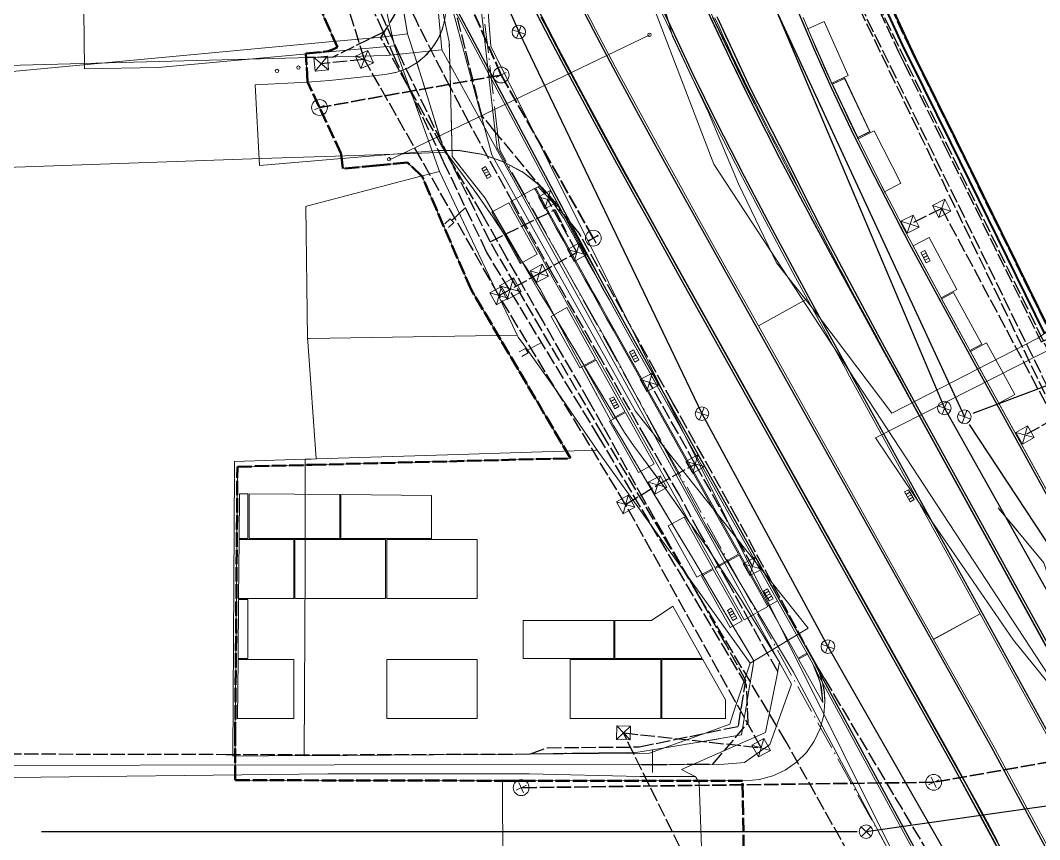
# Model space of a CAD drawing. Header units: metres. Extents: x 105014 to 106600, y 111320 to 118425.
# Drawn here: x 105642.5 to 105732.6, y 117987.7 to 118060.1 of the extents above; entities that cross this region are included whole.
import ezdxf

# ---------------------------------------------------------------- set-up
doc = ezdxf.new("R2010")
doc.units = ezdxf.units.M
doc.linetypes.add('DASHDOT', pattern=[3.556, 2.54, -0.508, 0, -0.508])
doc.linetypes.add('DASHED', pattern=[1.524, 1.27, -0.254])
for name, color, linetype, lineweight in [('00-BASE-LIMITE', 7, 'DASHED', 50), ('00-BASE-UE', 42, 'DASHED', 25), ('10-PAV-BOCACALLE', 9, 'CONTINUOUS', 13), ('10-PAV-CALZADA-BRT', 12, 'CONTINUOUS', 30), ('10-PAV-CALZADA-MIXTA', 8, 'CONTINUOUS', 30), ('10-PAV-CICLORUTA', 76, 'CONTINUOUS', 18), ('10-PAV-SARDINEL', 252, 'CONTINUOUS', 13), ('20-EP-ZONA-DURA', 253, 'CONTINUOUS', 13), ('20-EP-ZONA-VERDE', 84, 'CONTINUOUS', 13), ('30-RED-ENEL-NODOS', 11, 'CONTINUOUS', 13), ('30-RED-ENEL-PROY', 1, 'DASHED', 25), ('30-RED-ETB-CAMARA', 151, 'CONTINUOUS', 13), ('30-RED-ETB-EXIST', 145, 'CONTINUOUS', 13), ('30-RED-ETB-PROY', 5, 'DASHED', 25), ('30-RED-MOVISTAR-CAMARA', 141, 'CONTINUOUS', 13), ('30-RED-VANTI-EXIST', 52, 'CONTINUOUS', 13), ('30-RED-VANTI-PROY', 2, 'DASHED', 25), ('30-RED-VANTI-RETIRO', 8, 'DASHDOT', 13), ('35-RH-ACUE-DOMICILIARIA', 152, 'CONTINUOUS', 9), ('35-RH-ACUE-MENOR-EXIST', 151, 'CONTINUOUS', 13), ('35-RH-ACUE-MENOR-PROY', 5, 'DASHED', 25), ('35-RH-PLUV-COLECTOR', 96, 'CONTINUOUS', 30), ('35-RH-PLUV-NODOS', 94, 'CONTINUOUS', 13), ('35-RH-SUDS-ZONAS', 92, 'CONTINUOUS', 20), ('36-RH-SAN-COLECTOR-PROY', 6, 'DASHED', 35), ('36-RH-SAN-POZOS', 216, 'CONTINUOUS', 13), ('50-EST-MURO-CONTENCION', 34, 'CONTINUOUS', 40), ('50-EST-MURO-EJE', 32, 'DASHED', 25), ('60-PREDIAL-LOTE', 42, 'CONTINUOUS', 13)]:
    doc.layers.add(name, color=color, linetype=linetype, lineweight=lineweight)

# ---------------------------------------------------------------- blocks, each defined once
blk = doc.blocks.new('POSTE')
blk.add_circle((0, 0), 0.15)
blk = doc.blocks.new('CAJA_ENEL')
for p, q in [((-0.6, -0.6), (0.6, 0.6)), ((-0.6, 0.6), (0.6, -0.6))]:
    blk.add_line(p, q)
blk.add_lwpolyline([(-0.6, -0.6), (0.6, -0.6), (0.6, 0.6), (-0.6, 0.6)], close=True)
blk = doc.blocks.new('CAM_MOV_CS_276')
for p, q in [((-0.7, -0.7), (0.7, 0.7)), ((-0.7, 0.7), (0.7, -0.7))]:
    blk.add_line(p, q)
blk.add_lwpolyline([(-0.7, -0.7), (0.7, -0.7), (0.7, 0.7), (-0.7, 0.7)], close=True)
blk = doc.blocks.new('POZO_SAN')
for p, q in [((-0.5, 0), (0.5, 0)), ((0, -0.5), (0, 0.5))]:
    blk.add_line(p, q)
blk.add_circle((0, 0), 0.7)
blk = doc.blocks.new('SUMIDERO')
for p, q in [((-0.25, -0.2), (-0.25, 0.2)), ((0, -0.2), (0, 0.2)), ((0.25, -0.2), (0.25, 0.2))]:
    blk.add_line(p, q)
blk.add_lwpolyline([(-0.5, -0.2), (0.5, -0.2), (0.5, 0.2), (-0.5, 0.2)], close=True)
blk = doc.blocks.new('POZO_PLUV')
for p, q in [((-0.42, -0.42), (0.42, 0.42)), ((-0.42, 0.42), (0.42, -0.42))]:
    blk.add_line(p, q)
blk.add_circle((0, 0), 0.6)

msp = doc.modelspace()

# ---------------------------------------------------------------- linework, layer by layer
at = {"layer": '00-BASE-LIMITE'}
for points in [[(105715.5941, 118069.7003), (105721.0973, 118057.7467), (105721.5827, 118056.7637), (105725.1653, 118049.5101), (105733.2249, 118033.0937), (105734.1413, 118033.4873), (105736.2001, 118034.2881), (105738.1521, 118035.2891), (105742.8831, 118037.4717), (105749.4451, 118023.6011), (105751.8871, 118018.1431), (105760.3391, 118001.4381), (105763.1271, 118002.6231), (105764.4255, 117999.8843), (105758.0381, 117997.4401), (105753.9821, 117993.9795), (105756.0209, 117990.1767), (105757.2795, 117988.7667), (105755.4465, 117987.1305)], [(105706.4489, 117985.3129), (105706.3269, 117992.8905), (105686.7875, 117992.9005), (105685.6713, 117992.8919), (105661.5155, 117992.9447), (105661.5221, 117996.7881), (105661.7181, 118020.6331), (105668.2843, 118020.8001), (105691.1437, 118021.3821), (105682.3805, 118036.2451), (105678.0343, 118046.2779), (105676.7437, 118047.4971), (105673.9941, 118047.2441), (105671.0353, 118046.9773), (105670.8741, 118048.2859), (105667.9101, 118054.6257), (105667.7601, 118057.1371), (105669.2827, 118057.2811), (105669.7264, 118057.3569), (105670.1538, 118057.4981), (105670.5553, 118057.7015), (105667.6099, 118064.2755)]]:
    msp.add_lwpolyline(points, dxfattribs=at)
at = {"layer": '00-BASE-UE'}
for points in [[(105715.5941, 118069.7003), (105721.0973, 118057.7467), (105721.5827, 118056.7637), (105725.1653, 118049.5101), (105733.2249, 118033.0937), (105734.1413, 118033.4873), (105736.2001, 118034.2881), (105738.1521, 118035.2891), (105742.8831, 118037.4717), (105749.4451, 118023.6011), (105751.8871, 118018.1431), (105760.3391, 118001.4381), (105763.1271, 118002.6231), (105764.4255, 117999.8843), (105758.0381, 117997.4401), (105756.2789, 117995.9391), (105757.4649, 117991.0223), (105756.2149, 117989.9593), (105757.2795, 117988.7667), (105755.4465, 117987.1305)], [(105706.4489, 117985.3129), (105706.3269, 117992.8905), (105686.7875, 117992.9005), (105685.6713, 117992.8919), (105661.5155, 117992.9447), (105661.5221, 117996.7881), (105661.7181, 118020.6331), (105668.2843, 118020.8001), (105691.1437, 118021.3821), (105682.3805, 118036.2451), (105678.0343, 118046.2779), (105676.7437, 118047.4971), (105673.9941, 118047.2441), (105671.0353, 118046.9773), (105670.8741, 118048.2859), (105667.9101, 118054.6257), (105667.7601, 118057.1371), (105669.2827, 118057.2811), (105669.7264, 118057.3569), (105670.1538, 118057.4981), (105670.5553, 118057.7015), (105667.6099, 118064.2755)]]:
    msp.add_lwpolyline(points, dxfattribs=at)
at = {"layer": '10-PAV-BOCACALLE'}
msp.add_lwpolyline([(105678.8374, 118065.3367), (105693.9793, 118036.8147), (105693.9793, 118036.8147), (105693.3665, 118037.9117), (105692.0651, 118040.2507), (105691.0429, 118042.0967), (105689.9715, 118043.8053), (105688.629, 118045.3104), (105687.0535, 118046.5693), (105685.2894, 118047.5467), (105683.3865, 118048.2148), (105681.3987, 118048.5548), (105679.3819, 118048.5571), (105670.9273, 118047.8539), (105663.6549, 118047.2491), (105663.2881, 118054.3839), (105667.9119, 118054.6216), (105668.2521, 118054.6391), (105669.8447, 118054.7635), (105674.7795, 118055.2817), (105675.7229, 118055.458), (105676.6262, 118055.7824), (105677.4662, 118056.2467), (105678.2214, 118056.839), (105678.8725, 118057.5441), (105679.4028, 118058.3441), (105679.7988, 118059.2183), (105680.0503, 118060.1446)], dxfattribs=at)
msp.add_lwpolyline([(105685.1479, 117985.2228), (105685.1199, 117992.9038), (105706.6029, 117992.8945), (105707.8185, 117993.0008), (105708.9973, 117993.3166), (105710.1033, 117993.8322), (105711.1029, 117994.532), (105711.9659, 117995.3948), (105712.666, 117996.3943), (105713.1818, 117997.5002), (105713.4978, 117998.6789), (105713.6044, 117999.8945), (105713.5466, 118000.7921), (105713.3742, 118001.6748), (105713.0901, 118002.5282), (105725.5125, 117979.5728), (105723.9701, 117981.2945), (105722.1815, 117982.7588), (105720.1891, 117983.9309), (105718.0403, 117984.7829), (105715.7862, 117985.2947), (105713.4801, 117985.4541), (105686.7315, 117985.2361), (105685.1479, 117985.2228)], close=True, dxfattribs=at)
at = {"layer": '10-PAV-CALZADA-BRT'}
for points in [[(105744.9287, 117975.6251), (105737.9987, 117988.6289), (105715.9957, 118028.6717), (105715.9883, 118028.6853), (105712.7835, 118034.5311), (105711.1899, 118037.4587), (105708.5627, 118042.3539), (105706.4959, 118046.2885), (105704.0721, 118051.0391), (105702.0129, 118055.2269), (105699.7857, 118059.9679), (105694.1793, 118071.731)], [(105691.2587, 118062.9049), (105693.1769, 118059.1793), (105694.9177, 118055.8767), (105696.9373, 118052.1183), (105698.6403, 118048.9971), (105700.7879, 118045.1059), (105702.0837, 118042.7753), (105704.6833, 118038.1183), (105728.2469, 117995.9547), (105735.0851, 117983.2977)], [(105702.9681, 118061.4247), (105705.1659, 118056.7463), (105707.2005, 118052.6083), (105709.6025, 118047.9009), (105711.6531, 118043.9969), (105714.2673, 118039.1261), (105715.8543, 118036.2105), (105719.0557, 118030.3707), (105719.0631, 118030.3571), (105741.0663, 117990.3143), (105748.0385, 117977.2314)], [(105731.9824, 117981.6781), (105725.1917, 117994.2471), (105701.6279, 118036.4109), (105699.0267, 118041.0711), (105697.7271, 118043.4083), (105695.5725, 118047.3125), (105693.8605, 118050.4501), (105691.8285, 118054.2315), (105690.0737, 118057.5605), (105688.1385, 118061.3193)]]:
    msp.add_lwpolyline(points, dxfattribs=at)
at = {"layer": '10-PAV-CALZADA-MIXTA'}
for points in [[(105725.5125, 117979.5728), (105713.0901, 118002.5282), (105712.7139, 118003.3113), (105711.2435, 118005.9406), (105707.8327, 118012.0391), (105695.9087, 118033.3603), (105693.9793, 118036.8147), (105678.8374, 118065.3367)], [(105687.4009, 118062.1203), (105689.3069, 118058.4167), (105691.0367, 118055.1335), (105693.0439, 118051.3975), (105694.7365, 118048.2949), (105696.8711, 118044.4271), (105698.1591, 118042.1105), (105700.7429, 118037.4813), (105724.9757, 117994.1207), (105731.7631, 117981.5578)], [(105711.1061, 118061.1659), (105712.6559, 118057.4857), (105714.1607, 118054.1291), (105715.9001, 118050.4483), (105717.5107, 118047.1861), (105719.4161, 118043.4621), (105721.0439, 118040.3681), (105723.1245, 118036.4949), (105724.3885, 118034.1737), (105726.9467, 118029.5075), (105745.2925, 117996.1203)], [(105747.2594, 117979.295), (105741.6401, 117989.7889), (105739.8149, 117993.1105), (105721.4691, 118026.4977), (105718.9051, 118031.1743), (105717.6299, 118033.5163), (105715.5267, 118037.4317), (105713.8713, 118040.5783), (105711.9279, 118044.3765), (105710.2751, 118047.7241), (105707.0743, 118053.997), (105704.0777, 118060.37)]]:
    msp.add_lwpolyline(points, dxfattribs=at)
at = {"layer": '10-PAV-CICLORUTA'}
for points in [[(105688.0021, 118045.1379), (105688.6279, 118043.9947), (105689.2549, 118042.8533), (105689.8829, 118041.7143), (105690.5121, 118040.5769), (105691.1435, 118039.4383), (105691.7735, 118038.3051), (105692.4039, 118037.1735), (105693.0343, 118036.0435), (105693.6647, 118034.9149), (105694.2949, 118033.7875), (105694.9249, 118032.6611), (105705.9685, 118012.9141), (105703.8739, 118011.7425), (105692.8301, 118031.4897), (105692.2003, 118032.6161), (105691.5699, 118033.7437), (105690.9391, 118034.8731), (105690.3081, 118036.0043), (105689.6769, 118037.1371), (105689.0459, 118038.2721), (105688.4125, 118039.4141), (105687.7821, 118040.5541), (105687.1523, 118041.6961), (105686.5235, 118042.8407), (105685.8957, 118043.9877), (105685.8611, 118044.0511), (105687.9665, 118045.2033), (105688.0021, 118045.1379)], [(105708.5547, 118008.2897), (105706.4601, 118007.1181), (105703.9227, 118011.6553), (105706.0173, 118012.8267), (105708.5547, 118008.2897)]]:
    msp.add_lwpolyline(points, close=True, dxfattribs=at)
at = {"layer": '10-PAV-SARDINEL'}
for points in [[(105725.3366, 117979.4776), (105712.9142, 118002.433), (105712.906, 118002.4501), (105712.8221, 118002.6478), (105712.735, 118002.8366), (105712.6389, 118003.029), (105712.5386, 118003.2151), (105711.0689, 118005.843), (105707.6581, 118011.9415), (105695.7341, 118033.2628), (105693.8037, 118036.7191), (105678.6608, 118065.2429)], [(105678.8374, 118065.3367), (105693.9793, 118036.8147), (105695.9087, 118033.3603), (105707.8327, 118012.0391), (105711.2435, 118005.9406), (105712.7139, 118003.3113), (105712.817, 118003.12), (105712.9142, 118002.9256), (105713.0052, 118002.7283), (105713.0901, 118002.5282), (105725.5125, 117979.5728)], [(105688.1385, 118061.3193), (105688.7791, 118060.0641), (105689.4242, 118058.8111), (105690.0737, 118057.5605), (105690.6555, 118056.4492), (105691.2404, 118055.3395), (105691.8285, 118054.2315), (105692.5027, 118052.9693), (105693.18, 118051.7089), (105693.8605, 118050.4501), (105694.7144, 118048.8802), (105695.5725, 118047.3125), (105696.6477, 118045.3593), (105697.7271, 118043.4083), (105699.0267, 118041.0711), (105701.6279, 118036.4109), (105725.1917, 117994.2471), (105726.1178, 117992.5825), (105727.0376, 117990.9144), (105727.951, 117989.2428), (105728.8581, 117987.5677)], [(105729.2599, 117986.2916), (105728.4142, 117987.8635), (105727.563, 117989.4324), (105726.7061, 117990.9982), (105725.8437, 117992.561), (105724.9757, 117994.1207), (105700.7429, 118037.4813), (105698.1591, 118042.1105), (105696.8711, 118044.4271), (105695.8017, 118046.3599), (105694.7365, 118048.2949), (105693.8881, 118049.8451), (105693.0439, 118051.3975), (105692.0368, 118053.2636), (105691.0367, 118055.1335), (105690.1683, 118056.7732), (105689.3069, 118058.4167), (105688.8267, 118059.3407), (105688.3489, 118060.2659)], [(105729.4362, 117986.386), (105728.5902, 117987.9586), (105727.7386, 117989.5281), (105726.8814, 117991.0946), (105726.0187, 117992.658), (105725.1504, 117994.2182), (105700.9175, 118037.5789), (105698.3338, 118042.2079), (105697.046, 118044.5241), (105695.9768, 118046.4565), (105694.9118, 118048.3911), (105694.0637, 118049.9409), (105693.2198, 118051.4928), (105692.213, 118053.3583), (105691.2133, 118055.2275), (105690.3452, 118056.8665), (105689.4842, 118058.5092), (105689.0043, 118059.4327), (105688.5268, 118060.3575)], [(105688.5268, 118060.3575), (105689.0043, 118059.4327), (105689.4842, 118058.5092), (105690.3452, 118056.8665), (105691.2133, 118055.2275), (105692.213, 118053.3583), (105693.2198, 118051.4928), (105694.0637, 118049.9409), (105694.9118, 118048.3911), (105695.9768, 118046.4565), (105697.046, 118044.5241), (105698.3338, 118042.2079), (105700.9175, 118037.5789), (105725.1504, 117994.2182), (105726.0187, 117992.658), (105726.8814, 117991.0946), (105727.7386, 117989.5281), (105728.5902, 117987.9586), (105729.4362, 117986.386)], [(105741.0663, 117990.3143), (105719.0631, 118030.3571), (105719.0557, 118030.3707), (105717.4536, 118033.2898), (105715.8543, 118036.2105), (105715.0594, 118037.6675), (105714.2673, 118039.1261), (105713.3916, 118040.7474), (105712.5202, 118042.371), (105711.6531, 118043.9969), (105710.9653, 118045.296), (105710.2817, 118046.5973), (105709.6025, 118047.9009), (105708.9959, 118049.0746), (105708.3934, 118050.2504), (105707.7949, 118051.4283), (105707.2005, 118052.6083), (105706.6857, 118053.6398), (105706.175, 118054.6733), (105705.6684, 118055.7088), (105705.1659, 118056.7463), (105704.6078, 118057.9118), (105704.0554, 118059.0801), (105703.5089, 118060.251)], [(105703.6903, 118060.3352), (105704.2364, 118059.1652), (105704.7884, 118057.9978), (105705.3461, 118056.8331), (105705.8483, 118055.7964), (105706.3545, 118054.7616), (105706.8649, 118053.7288), (105707.3793, 118052.698), (105707.9734, 118051.5186), (105708.5716, 118050.3413), (105709.1738, 118049.1661), (105709.7801, 118047.993), (105710.459, 118046.69), (105711.1423, 118045.3893), (105711.8298, 118044.0908), (105712.182, 118043.4303), (105712.2307, 118043.334), (105712.7153, 118042.3831), (105713.203, 118041.4337), (105713.6939, 118040.4861), (105714.1051, 118039.6975), (105714.5183, 118038.9099), (105714.9333, 118038.1233), (105715.3501, 118037.3378), (105715.8733, 118036.3571), (105716.3984, 118035.3774), (105716.9253, 118034.3987), (105717.4541, 118033.421), (105718.0907, 118032.2491), (105718.7296, 118031.0784), (105720.0107, 118028.7393), (105721.2938, 118026.4015), (105739.6396, 117993.0142)], [(105739.6396, 117993.0142), (105721.2938, 118026.4015), (105720.0107, 118028.7393), (105718.7296, 118031.0784), (105718.0907, 118032.2491), (105717.4541, 118033.421), (105716.9253, 118034.3987), (105716.3984, 118035.3774), (105715.8733, 118036.3571), (105715.3501, 118037.3378), (105714.9333, 118038.1233), (105714.5183, 118038.9099), (105714.1051, 118039.6975), (105713.6939, 118040.4861), (105713.203, 118041.4337), (105712.7153, 118042.3831), (105712.2307, 118043.334), (105711.7493, 118044.2866), (105711.331, 118045.1218), (105710.9158, 118045.9587), (105710.5039, 118046.797), (105710.0967, 118047.6338), (105709.6858, 118048.4116), (105709.2785, 118049.1903), (105708.8722, 118049.9748), (105708.4712, 118050.7568), (105708.0713, 118051.5445), (105707.6766, 118052.3297), (105707.283, 118053.1207), (105706.8947, 118053.909), (105706.5075, 118054.7031), (105706.1256, 118055.4946), (105705.7448, 118056.2918), (105705.3693, 118057.0863), (105704.995, 118057.8866), (105704.6259, 118058.6841), (105704.258, 118059.4874), (105703.8954, 118060.2878)], [(105704.0777, 118060.37), (105704.44, 118059.5702), (105704.8075, 118058.7677), (105705.1763, 118057.9709), (105705.5503, 118057.1714), (105705.9255, 118056.3776), (105706.3059, 118055.5811), (105706.6875, 118054.7904), (105707.0743, 118053.997), (105707.4622, 118053.2094), (105707.8555, 118052.4191), (105708.2498, 118051.6347), (105708.6494, 118050.8476), (105709.05, 118050.0664), (105709.4559, 118049.2826), (105709.8628, 118048.5046), (105710.2751, 118047.7241), (105710.6835, 118046.8848), (105711.0951, 118046.0472), (105711.5099, 118045.211), (105711.9279, 118044.3765), (105712.409, 118043.4245), (105712.8933, 118042.4742), (105713.3807, 118041.5254), (105713.8713, 118040.5783), (105714.2823, 118039.7902), (105714.6953, 118039.003), (105715.11, 118038.2169), (105715.5267, 118037.4317), (105716.0497, 118036.4513), (105716.5746, 118035.472), (105717.1013, 118034.4936), (105717.6299, 118033.5163), (105718.2664, 118032.3447), (105718.9051, 118031.1743), (105720.186, 118028.8354), (105721.4691, 118026.4977), (105739.8149, 117993.1105)], [(105745.2925, 117996.1203), (105726.9467, 118029.5075), (105725.6665, 118031.84), (105724.3885, 118034.1737), (105723.7554, 118035.3337), (105723.1245, 118036.4949), (105722.4277, 118037.7842), (105721.7342, 118039.0753), (105721.0439, 118040.3681), (105720.498, 118041.3977), (105719.9554, 118042.429), (105719.4161, 118043.4621), (105718.7754, 118044.7006), (105718.1403, 118045.9419), (105717.5107, 118047.1861), (105716.9683, 118048.2708), (105716.4314, 118049.3582), (105715.9001, 118050.4483), (105715.4587, 118051.3654), (105715.0216, 118052.2846), (105714.589, 118053.2058), (105714.1607, 118054.1291), (105713.7779, 118054.9653), (105713.3995, 118055.8035), (105713.0255, 118056.6436), (105712.6559, 118057.4857), (105712.2599, 118058.4021), (105711.8696, 118059.321), (105711.485, 118060.2423)], [(105711.6698, 118060.3188), (105712.054, 118059.3987), (105712.4438, 118058.4809), (105712.8393, 118057.5656), (105713.2086, 118056.7241), (105713.582, 118055.8853), (105713.96, 118055.0481), (105714.3424, 118054.2128), (105714.7702, 118053.2904), (105715.2025, 118052.37), (105715.6391, 118051.4517), (105716.0801, 118050.5355), (105716.611, 118049.4463), (105717.1474, 118048.3598), (105717.6894, 118047.276), (105718.3186, 118046.0327), (105718.9533, 118044.7921), (105719.5936, 118043.5544), (105720.1326, 118042.5219), (105720.6749, 118041.4911), (105721.2205, 118040.4621), (105721.9105, 118039.1697), (105722.6038, 118037.8791), (105723.3003, 118036.5902), (105723.931, 118035.4294), (105724.564, 118034.2697), (105725.8419, 118031.9362), (105727.122, 118029.6038), (105745.467, 117996.2181)]]:
    msp.add_lwpolyline(points, dxfattribs=at)
at = {"layer": '20-EP-ZONA-DURA'}
for points in [[(105715.5941, 118069.7003), (105721.0973, 118057.7467), (105721.5827, 118056.7637), (105725.1653, 118049.5101), (105733.2249, 118033.0937)], [(105680.1336, 118060.7753), (105679.9623, 118059.7505), (105679.6167, 118058.7706), (105679.1073, 118057.8651), (105678.4492, 118057.061), (105677.6623, 118056.3825), (105676.7702, 118055.85), (105675.7995, 118055.4793), (105674.7795, 118055.2817), (105669.8447, 118054.7635), (105668.2521, 118054.6391), (105667.912, 118054.6216), (105667.9101, 118054.6257), (105667.7601, 118057.1371), (105669.2827, 118057.2811), (105669.7264, 118057.3569), (105670.1538, 118057.4981), (105670.5553, 118057.7015), (105667.6099, 118064.2755)], [(105702.7132, 118062.4706), (105707.8109, 118051.8599), (105707.8939, 118051.8974), (105708.0713, 118051.5445), (105708.4712, 118050.7568), (105708.8722, 118049.9748), (105709.2785, 118049.1903), (105709.6858, 118048.4116), (105710.0967, 118047.6338), (105710.5039, 118046.797), (105710.9158, 118045.9587), (105711.331, 118045.1218), (105711.7493, 118044.2866), (105712.182, 118043.4303), (105711.8298, 118044.0908), (105711.1423, 118045.3893), (105710.459, 118046.69), (105709.7801, 118047.993), (105709.1738, 118049.1661), (105708.5716, 118050.3413), (105707.9734, 118051.5186), (105707.3793, 118052.698), (105706.8649, 118053.7288), (105706.3545, 118054.7616), (105705.8483, 118055.7964), (105705.3461, 118056.8331), (105704.7884, 118057.9978), (105704.2364, 118059.1652), (105703.6903, 118060.3352)], [(105734.1183, 118016.8713), (105728.9653, 118026.2491), (105730.3657, 118027.0181), (105727.8633, 118031.5765), (105726.4611, 118030.8067), (105726.4131, 118030.8943), (105727.4515, 118031.4645), (105724.9681, 118036.0351), (105723.9137, 118035.4621), (105723.8659, 118035.5501), (105723.8659, 118035.5501), (105725.2463, 118036.3003), (105722.8063, 118040.8923), (105721.3939, 118040.1417), (105723.8659, 118035.5501), (105723.3003, 118036.5902), (105722.6038, 118037.8791), (105721.9105, 118039.1697), (105721.2205, 118040.4621), (105720.6749, 118041.4911), (105720.1326, 118042.5219), (105719.5936, 118043.5544), (105718.9533, 118044.7921), (105718.8805, 118044.9337), (105720.2987, 118045.6745), (105717.9639, 118050.3213), (105716.5329, 118049.6055), (105716.4891, 118049.6953), (105717.5623, 118050.2321), (105717.5582, 118050.2405), (105717.5731, 118050.2479), (105715.3585, 118054.9529), (105715.3291, 118054.9389), (105714.2728, 118054.4418), (105714.2433, 118054.4279), (105714.2017, 118054.5187), (105715.6493, 118055.2001), (105713.5535, 118059.9603), (105712.0823, 118059.3311), (105712.054, 118059.3987), (105711.6698, 118060.3188)]]:
    msp.add_lwpolyline(points, dxfattribs=at)
for points in [[(105688.4557, 118045.4709), (105688.2701, 118045.3695), (105688.0543, 118045.2513), (105688.0899, 118045.1859), (105688.7155, 118044.0427), (105689.3425, 118042.9015), (105689.9705, 118041.7625), (105690.5995, 118040.6255), (105691.2309, 118039.4869), (105691.8609, 118038.3539), (105692.4911, 118037.2223), (105693.1217, 118036.0923), (105693.7521, 118034.9637), (105694.3823, 118033.8363), (105695.0121, 118032.7099), (105696.6265, 118029.8231), (105708.6421, 118008.3383), (105711.2291, 118003.7127), (105712.0145, 118004.1519), (105712.0635, 118004.0647), (105711.2779, 118003.6253), (105713.4065, 117999.8193), (105713.2891, 118001.1503), (105712.9133, 118002.4326), (105713.4157, 118001.5063), (105713.5569, 118000.7059), (105713.6044, 117999.8945), (105713.4978, 117998.6789), (105713.1818, 117997.5002), (105712.666, 117996.3943), (105711.9659, 117995.3948), (105711.1029, 117994.532), (105710.1033, 117993.8322), (105708.9973, 117993.3166), (105707.8185, 117993.0008), (105706.6029, 117992.8945), (105685.1199, 117992.9038), (105685.1199, 117992.8931), (105661.5155, 117992.9447), (105661.5221, 117996.7881), (105661.7181, 118020.6331), (105668.2843, 118020.8001), (105691.1437, 118021.3821), (105682.3805, 118036.2451), (105678.0343, 118046.2779), (105676.7437, 118047.4971), (105673.9941, 118047.2441), (105671.0353, 118046.9773), (105670.9273, 118047.8539), (105679.3819, 118048.5571), (105681.3515, 118048.5587), (105683.2949, 118048.238), (105685.1596, 118047.6038), (105686.8955, 118046.6731), (105688.4557, 118045.4709)], [(105685.8957, 118043.9877), (105686.5235, 118042.8407), (105687.1523, 118041.6961), (105687.7821, 118040.5541), (105688.4125, 118039.4141), (105689.0459, 118038.2721), (105689.6769, 118037.1371), (105690.3081, 118036.0043), (105690.9391, 118034.8731), (105691.5699, 118033.7437), (105692.2003, 118032.6161), (105692.8301, 118031.4897), (105703.8739, 118011.7425), (105705.9685, 118012.9141), (105694.9249, 118032.6611), (105694.2949, 118033.7875), (105693.6647, 118034.9149), (105693.0343, 118036.0435), (105692.4039, 118037.1735), (105691.7735, 118038.3051), (105691.1435, 118039.4383), (105690.5121, 118040.5769), (105689.8829, 118041.7143), (105689.2549, 118042.8533), (105688.6279, 118043.9947), (105688.0021, 118045.1379), (105687.9665, 118045.2033), (105685.8611, 118044.0511), (105685.8957, 118043.9877)], [(105688.1907, 118039.4021), (105685.6853, 118043.9559), (105684.2694, 118043.1734), (105684.1821, 118043.1251), (105686.7043, 118038.5777), (105686.7917, 118038.6261), (105688.1907, 118039.4021)], [(105707.7318, 118033.0735), (105712.0517, 118035.4548), (105715.4092, 118029.3247), (105715.8128, 118028.5894), (105715.8202, 118028.5758), (105727.3199, 118007.6478), (105723.2048, 118005.3869), (105722.2051, 118007.1757), (105707.7318, 118033.0735)], [(105691.9547, 118029.3685), (105693.3507, 118030.1493), (105690.8135, 118034.6879), (105689.4165, 118033.9069), (105691.9547, 118029.3685)], [(105694.8903, 118024.9377), (105695.9377, 118025.5235), (105693.3995, 118030.0619), (105692.3521, 118029.4763), (105694.8903, 118024.9377)], [(105698.5247, 118020.8977), (105695.9873, 118025.4365), (105694.5905, 118024.6555), (105697.1285, 118020.1169), (105698.5247, 118020.8977)], [(105662.6511, 118014.2965), (105662.6511, 118018.2407), (105661.8985, 118018.2469), (105661.8659, 118014.2965), (105662.6511, 118014.2965)], [(105662.7511, 118018.2399), (105662.7511, 118014.2965), (105670.7511, 118014.2965), (105670.7511, 118018.1741), (105662.7511, 118018.2399)], [(105670.8511, 118018.1733), (105670.8511, 118014.2965), (105678.8511, 118014.2965), (105678.8511, 118018.1075), (105670.8511, 118018.1733)], [(105699.7643, 118015.4039), (105702.3025, 118010.8655), (105703.6985, 118011.6463), (105701.1605, 118016.1845), (105699.7643, 118015.4039)], [(105666.7011, 118008.9965), (105666.7011, 118014.1965), (105661.8651, 118014.1965), (105661.8223, 118008.9965), (105666.7011, 118008.9965)], [(105666.8011, 118014.1965), (105666.8011, 118008.9965), (105674.8011, 118008.9965), (105674.8011, 118014.1965), (105666.8011, 118014.1965)], [(105674.9011, 118014.1965), (105674.9011, 118008.9965), (105682.9011, 118008.9965), (105682.9011, 118014.1965), (105674.9011, 118014.1965)], [(105706.0173, 118012.8267), (105703.9227, 118011.6553), (105706.4601, 118007.1181), (105708.5547, 118008.2897), (105706.0173, 118012.8267)], [(105706.2857, 118007.0203), (105703.7475, 118011.5589), (105702.7001, 118010.9731), (105705.2379, 118006.4345), (105706.2857, 118007.0203)], [(105662.6511, 118003.6965), (105662.6511, 118008.8965), (105661.8215, 118008.8965), (105661.7789, 118003.6965), (105662.6511, 118003.6965)], [(105702.7613, 118003.6965), (105700.1651, 118008.3077), (105698.2795, 118007.0583), (105695.0511, 118007.0583), (105695.0511, 118003.6965), (105702.7613, 118003.6965)], [(105694.9511, 118003.6965), (105694.9511, 118007.0583), (105686.9511, 118007.0583), (105686.9511, 118003.6965), (105694.9511, 118003.6965)], [(105666.7011, 117998.3965), (105666.7011, 118003.5965), (105661.7781, 118003.5965), (105661.7353, 117998.3965), (105666.7011, 117998.3965)], [(105682.9011, 117998.3965), (105682.9011, 118003.5965), (105674.9011, 118003.5965), (105674.9011, 117998.3965), (105682.9011, 117998.3965)], [(105699.1011, 117998.3965), (105699.1011, 118003.5965), (105691.1011, 118003.5965), (105691.1011, 117998.3965), (105699.1011, 117998.3965)], [(105699.2011, 118003.5965), (105699.2011, 117998.3965), (105704.8187, 117998.3965), (105704.8187, 118000.0425), (105702.8177, 118003.5965), (105699.2011, 118003.5965)]]:
    msp.add_lwpolyline(points, close=True, dxfattribs=at)
at = {"layer": '20-EP-ZONA-VERDE'}
for points in [[(105696.0272, 118067.2042), (105699.6057, 118059.8809), (105701.8327, 118055.1401), (105703.8933, 118050.9495), (105706.3185, 118046.1963), (105708.3861, 118042.2599), (105711.0139, 118037.3635), (105712.0513, 118035.4555), (105707.7311, 118033.0731), (105704.8577, 118038.2159), (105702.2585, 118042.8727), (105700.9627, 118045.2029), (105698.8157, 118049.0933), (105697.1131, 118052.2137), (105695.0943, 118055.9707), (105693.3543, 118059.2717), (105691.4369, 118062.9955)], [(105818.5315, 117812.5771), (105741.7391, 117970.5379), (105735.2625, 117983.3901), (105728.4215, 117996.0521), (105723.2049, 118005.3867), (105727.3199, 118007.6479), (105737.8235, 117988.5325), (105737.8235, 117988.5325), (105744.7511, 117975.5332), (105751.3433, 117962.3607), (105827.7927, 117804.5807)]]:
    msp.add_lwpolyline(points, dxfattribs=at)
for points in [[(105715.6493, 118055.2001), (105714.2017, 118054.5187), (105712.0823, 118059.3311), (105713.5535, 118059.9603), (105715.6493, 118055.2001)], [(105717.5623, 118050.2321), (105716.4891, 118049.6953), (105714.2433, 118054.4279), (105715.3291, 118054.9389), (105717.5623, 118050.2321)], [(105720.2987, 118045.6745), (105718.8805, 118044.9337), (105716.5329, 118049.6055), (105717.9639, 118050.3213), (105720.2987, 118045.6745)], [(105690.5387, 118042.5999), (105690.7583, 118042.1977), (105691.3867, 118041.0615), (105692.0175, 118039.9243), (105692.6471, 118038.7919), (105693.2771, 118037.6609), (105693.9073, 118036.5313), (105694.5377, 118035.4029), (105695.1677, 118034.2755), (105695.7977, 118033.1491), (105709.4277, 118008.7777), (105708.6421, 118008.3383), (105695.0121, 118032.7099), (105694.3823, 118033.8363), (105693.7521, 118034.9637), (105693.1217, 118036.0923), (105692.4911, 118037.2223), (105691.8609, 118038.3539), (105691.2309, 118039.4869), (105690.5995, 118040.6255), (105689.9705, 118041.7625), (105689.3425, 118042.9015), (105688.7155, 118044.0427), (105688.0899, 118045.1859), (105688.0543, 118045.2513), (105688.2701, 118045.3695), (105689.5089, 118044.0703), (105690.5387, 118042.5999)], [(105688.1907, 118039.4021), (105686.7917, 118038.6261), (105684.2694, 118043.1734), (105685.6853, 118043.9559), (105688.1907, 118039.4021)], [(105686.7917, 118038.6261), (105686.7043, 118038.5777), (105684.1821, 118043.1251), (105684.2694, 118043.1734), (105686.7917, 118038.6261)], [(105725.2463, 118036.3003), (105723.8659, 118035.5501), (105721.3939, 118040.1417), (105722.8063, 118040.8923), (105725.2463, 118036.3003)], [(105727.4515, 118031.4645), (105726.4131, 118030.8943), (105723.9137, 118035.4621), (105724.9681, 118036.0351), (105727.4515, 118031.4645)], [(105693.3507, 118030.1493), (105691.9547, 118029.3685), (105689.4165, 118033.9069), (105690.8135, 118034.6879), (105693.3507, 118030.1493)], [(105730.3657, 118027.0181), (105728.9653, 118026.2491), (105726.4611, 118030.8067), (105727.8633, 118031.5765), (105730.3657, 118027.0181)], [(105695.9377, 118025.5235), (105694.8903, 118024.9377), (105692.3521, 118029.4763), (105693.3995, 118030.0619), (105695.9377, 118025.5235)], [(105698.5247, 118020.8977), (105697.1285, 118020.1169), (105694.5905, 118024.6555), (105695.9873, 118025.4365), (105698.5247, 118020.8977)], [(105662.6511, 118018.2407), (105662.6511, 118014.2965), (105661.8659, 118014.2965), (105661.8985, 118018.2469), (105662.6511, 118018.2407)], [(105670.7511, 118018.1741), (105670.7511, 118014.2965), (105662.7511, 118014.2965), (105662.7511, 118018.2399), (105670.7511, 118018.1741)], [(105678.8511, 118018.1075), (105678.8511, 118014.2965), (105670.8511, 118014.2965), (105670.8511, 118018.1733), (105678.8511, 118018.1075)], [(105703.6985, 118011.6463), (105702.3025, 118010.8655), (105699.7643, 118015.4039), (105701.1605, 118016.1845), (105703.6985, 118011.6463)], [(105666.7011, 118008.9965), (105661.8223, 118008.9965), (105661.8651, 118014.1965), (105666.7011, 118014.1965), (105666.7011, 118008.9965)], [(105674.8011, 118008.9965), (105666.8011, 118008.9965), (105666.8011, 118014.1965), (105674.8011, 118014.1965), (105674.8011, 118008.9965)], [(105682.9011, 118008.9965), (105674.9011, 118008.9965), (105674.9011, 118014.1965), (105682.9011, 118014.1965), (105682.9011, 118008.9965)], [(105706.2857, 118007.0203), (105705.2379, 118006.4345), (105702.7001, 118010.9731), (105703.7475, 118011.5589), (105706.2857, 118007.0203)], [(105662.6511, 118003.6965), (105661.7789, 118003.6965), (105661.8215, 118008.8965), (105662.6511, 118008.8965), (105662.6511, 118003.6965)], [(105702.7613, 118003.6965), (105695.0511, 118003.6965), (105695.0511, 118007.0583), (105698.2795, 118007.0583), (105700.1651, 118008.3077), (105702.7613, 118003.6965)], [(105694.9511, 118003.6965), (105686.9511, 118003.6965), (105686.9511, 118007.0583), (105694.9511, 118007.0583), (105694.9511, 118003.6965)], [(105712.5417, 118003.2093), (105713.1952, 118001.5732), (105713.4065, 117999.8193), (105711.2779, 118003.6253), (105712.0635, 118004.0647), (105712.5417, 118003.2093)], [(105666.7011, 117998.3965), (105661.7353, 117998.3965), (105661.7781, 118003.5965), (105666.7011, 118003.5965), (105666.7011, 117998.3965)], [(105682.9011, 117998.3965), (105674.9011, 117998.3965), (105674.9011, 118003.5965), (105682.9011, 118003.5965), (105682.9011, 117998.3965)], [(105699.1011, 117998.3965), (105691.1011, 117998.3965), (105691.1011, 118003.5965), (105699.1011, 118003.5965), (105699.1011, 117998.3965)], [(105704.8187, 118000.0425), (105704.8187, 117998.3965), (105699.2011, 117998.3965), (105699.2011, 118003.5965), (105702.8177, 118003.5965), (105704.8187, 118000.0425)]]:
    msp.add_lwpolyline(points, close=True, dxfattribs=at)
at = {"layer": '30-RED-ENEL-PROY'}
for points in [[(105672.9299, 118056.6155), (105670.6741, 118063.9433)], [(105735.5837, 118026.3123), (105717.4945, 118063.1225)], [(105672.9299, 118056.6155), (105669.1185, 118056.2407)], [(105684.8177, 118035.7523), (105672.9299, 118056.6155)], [(105691.6903, 118039.5859), (105689.1193, 118044.2345)], [(105723.9249, 118043.4573), (105721.1315, 118042.0617)], [(105733.8593, 118024.8415), (105723.9249, 118043.4573)], [(105688.3831, 118037.7125), (105691.6903, 118039.5859)], [(105684.8177, 118035.7523), (105688.3831, 118037.7125)], [(105696.0065, 118017.2973), (105684.8177, 118035.7523)], [(105702.1527, 118020.8757), (105698.1051, 118028.0893)], [(105733.8593, 118024.8415), (105731.2741, 118023.4377)], [(105698.8223, 118019.0275), (105702.1527, 118020.8757)], [(105702.1527, 118020.8757), (105707.2055, 118011.8321)], [(105696.0065, 118017.2973), (105698.8223, 118019.0275)], [(105707.9711, 117995.8101), (105696.0065, 118017.2973)], [(105702.8459, 117982.8897), (105695.8117, 117997.1261)], [(105695.8117, 117997.1261), (105707.9711, 117995.8101)]]:
    msp.add_lwpolyline(points, dxfattribs=at)
at = {"layer": '30-RED-ETB-EXIST'}
msp.add_lwpolyline([(105675.115, 118047.794), (105675.337, 118047.821), (105675.357, 118047.822), (105698.155, 118058.781)], dxfattribs=at)
at = {"layer": '30-RED-ETB-PROY'}
msp.add_lwpolyline([(105748.733, 117994.915), (105748.268, 117995.448), (105713.094, 118068.514)], dxfattribs=at)
at = {"layer": '30-RED-VANTI-EXIST'}
for points in [[(105684.4819, 118050.2332), (105681.4064, 118077.0147)], [(105680.5345, 118054.1306), (105680.4275, 118058.1789), (105679.4519, 118062.7507), (105678.8177, 118065.7537), (105678.6454, 118066.5886)], [(105676.7527, 118058.8661), (105675.9987, 118063.1957)], [(105676.7527, 118058.8661), (105674.4199, 118058.5713)], [(105679.9136, 118048.75), (105677.4449, 118056.7171), (105676.7527, 118058.8661)], [(105612.5033, 118054.8063), (105637.7085, 118055.1619), (105658.8453, 118057.1525), (105669.4993, 118058.1509), (105674.4099, 118058.5704)], [(105674.4099, 118058.5704), (105674.4199, 118058.5713)], [(105686.7264, 118038.9581), (105685.6671, 118040.8055), (105683.5843, 118044.3563), (105680.6955, 118048.0403), (105680.5345, 118054.1306)], [(105690.7753, 118038.0154), (105684.6461, 118048.8029), (105684.4819, 118050.2332)], [(105616.2495, 118046.1921), (105663.8113, 118047.8545), (105670.3517, 118048.0689), (105677.2781, 118048.3121), (105680.1022, 118048.4309)], [(105679.9871, 118048.6257), (105679.9271, 118048.7065), (105679.9136, 118048.75)], [(105680.1307, 118048.4322), (105679.9871, 118048.6257)], [(105680.1022, 118048.4309), (105680.1307, 118048.4322)], [(105686.7264, 118038.9581), (105684.3067, 118042.6581), (105682.6227, 118045.0753), (105680.1307, 118048.4322)], [(105689.743, 118033.9115), (105688.2757, 118036.2563), (105686.7264, 118038.9581)], [(105689.743, 118033.9115), (105688.4791, 118036.2781), (105686.7264, 118038.9581)], [(105697.0336, 118026.741), (105694.5743, 118031.3291), (105690.7753, 118038.0154)], [(105698.3741, 117995.6345), (105701.7483, 117996.1929), (105706.2231, 117996.9401), (105707.3351, 118003.4827), (105704.9821, 118007.4079), (105701.9015, 118012.5737), (105698.6861, 118017.9437), (105695.5541, 118023.2615), (105694.9071, 118024.2993), (105691.1697, 118031.2401), (105689.743, 118033.9115)], [(105703.7712, 118012.6471), (105703.2879, 118013.3903), (105699.4839, 118018.7347), (105696.7135, 118022.4959), (105695.9129, 118023.6719), (105692.6457, 118029.0689), (105690.0215, 118033.4665), (105689.743, 118033.9115)], [(105706.2124, 118010.2051), (105703.1283, 118015.3705), (105697.0336, 118026.741)], [(105744.6761, 117987.0269), (105744.6507, 117987.0691), (105739.8937, 117994.9439), (105736.4477, 118001.3535), (105732.9387, 118012.1493), (105728.8945, 118017.0171)], [(105709.4533, 118002.6001), (105709.5969, 118003.3637), (105706.2467, 118008.8403), (105703.7712, 118012.6471)], [(105719.5297, 117986.2136), (105710.8281, 118002.4745), (105706.2124, 118010.2051)], [(105701.4965, 117993.6075), (105700.9403, 117993.8885), (105708.3521, 117997.1513), (105709.4395, 118002.5318)], [(105709.4395, 118002.5318), (105709.4533, 118002.6001)], [(105687.6129, 117995.2623), (105693.6245, 117995.3745), (105696.9091, 117995.3921), (105698.3741, 117995.6345)], [(105698.3741, 117995.6345), (105698.3741, 117995.6401)], [(105698.385, 117994.3002), (105698.3741, 117995.6345)], [(105698.3905, 117993.6301), (105698.385, 117994.3002)], [(105639.2585, 117993.1425), (105669.6921, 117993.4961), (105687.4819, 117993.5091), (105697.2905, 117993.2731), (105698.2241, 117993.2722)], [(105698.2241, 117993.2722), (105698.642, 117993.2718)], [(105698.642, 117993.2718), (105702.0585, 117993.2686)], [(105702.0931, 117993.3062), (105701.4965, 117993.6075)], [(105702.0585, 117993.2686), (105702.1008, 117993.2686)], [(105702.1677, 117993.2685), (105702.0931, 117993.3062)], [(105702.1008, 117993.2686), (105702.1677, 117993.2685)], [(105702.1967, 117993.2226), (105702.1677, 117993.2685)], [(105702.4803, 117992.7728), (105702.1967, 117993.2226)], [(105702.4958, 117992.7079), (105702.4943, 117992.7505), (105702.4803, 117992.7728)], [(105702.7551, 117985.4176), (105702.4958, 117992.7079)]]:
    msp.add_lwpolyline(points, dxfattribs=at)
at = {"layer": '30-RED-VANTI-PROY'}
for points in [[(105674.4099, 118058.5704), (105676.2427, 118061.5899), (105673.8671, 118066.9007), (105669.2821, 118077.2179), (105667.2461, 118082.1775), (105665.3057, 118087.3267), (105663.6673, 118090.6309), (105660.6075, 118094.4013), (105657.9253, 118102.9367), (105656.2613, 118108.8611), (105654.9537, 118113.9203), (105653.7991, 118118.5613), (105653.5353, 118120.3605), (105652.7295, 118123.2217), (105651.2167, 118131.0693), (105650.3193, 118134.8109), (105649.2529, 118137.0215), (105647.1909, 118140.8957), (105644.6213, 118144.5291), (105641.6443, 118147.8451), (105639.6171, 118149.6803), (105637.5945, 118149.6764)], [(105684.4819, 118050.2332), (105683.2917, 118051.6729), (105680.8549, 118061.5359), (105678.6454, 118066.5886)], [(105680.5345, 118054.1306), (105679.8509, 118055.4241), (105677.5211, 118060.0199), (105675.9987, 118063.1957)], [(105679.9136, 118048.75), (105679.7745, 118048.9855), (105674.3879, 118058.5341), (105674.4099, 118058.5704)], [(105703.7712, 118012.6471), (105702.5167, 118014.8391), (105700.7531, 118018.1125), (105697.8965, 118022.9899), (105693.7809, 118030.2471), (105689.5719, 118037.6175), (105686.1201, 118043.8415), (105682.1889, 118051.0003), (105680.5345, 118054.1306)], [(105684.7295, 118049.9336), (105684.4819, 118050.2332)], [(105712.9301, 118003.0138), (105712.5279, 118003.6891), (105705.8965, 118016.0381), (105700.1761, 118026.2903), (105691.9009, 118041.2589), (105684.7295, 118049.9336)], [(105679.9871, 118048.6257), (105679.9136, 118048.75)], [(105680.1022, 118048.4309), (105679.9871, 118048.6257)], [(105687.6129, 117995.2623), (105689.0693, 117995.8083), (105697.2081, 117995.8821), (105705.9595, 117997.7113), (105706.6075, 118001.7561), (105704.8105, 118005.0333), (105701.6399, 118010.6901), (105697.6497, 118017.6735), (105694.0289, 118024.1893), (105692.8275, 118026.3383), (105690.4497, 118030.4439), (105688.6847, 118033.5375), (105685.4585, 118039.1867), (105683.3313, 118042.9669), (105680.1022, 118048.4309)], [(105709.4395, 118002.5318), (105707.0591, 118006.7841), (105705.0941, 118010.3355), (105703.7712, 118012.6471)], [(105712.9922, 118002.9094), (105712.9301, 118003.0138)], [(105713.0524, 118002.8085), (105712.9922, 118002.9094)], [(105709.4409, 118002.5293), (105709.4395, 118002.5318)], [(105713.1137, 118002.7055), (105713.0524, 118002.8085)], [(105713.1834, 118002.5885), (105713.1137, 118002.7055)], [(105713.1874, 118002.5817), (105713.1834, 118002.5885)], [(105713.3388, 118002.3276), (105713.1874, 118002.5817)], [(105713.3623, 118002.2881), (105713.3388, 118002.3276)], [(105713.4321, 118002.171), (105713.3623, 118002.2881)], [(105713.4934, 118002.0679), (105713.4321, 118002.171)], [(105713.5535, 118001.967), (105713.4934, 118002.0679)], [(105713.6157, 118001.8627), (105713.5535, 118001.967)], [(105785.5297, 117857.8163), (105779.7015, 117869.5195), (105768.5393, 117893.1625), (105767.4427, 117895.5703), (105764.9141, 117899.2377), (105762.8955, 117904.1025), (105761.4389, 117907.8703), (105758.0167, 117914.3163), (105755.1795, 117920.0981), (105748.8931, 117933.3663), (105748.6947, 117934.5881), (105747.7897, 117936.4477), (105745.3245, 117940.8377), (105737.9463, 117956.0807), (105737.4515, 117958.0659), (105735.6249, 117961.9071), (105732.3397, 117967.4921), (105726.9487, 117978.0339), (105724.4933, 117982.0409), (105723.5929, 117985.1107), (105713.6157, 118001.8627)], [(105638.3207, 117995.2699), (105652.2109, 117995.2467), (105660.7123, 117995.2267), (105669.5013, 117995.1887), (105687.6129, 117995.2623)]]:
    msp.add_lwpolyline(points, dxfattribs=at)
at = {"layer": '30-RED-VANTI-RETIRO'}
for points in [[(105684.7295, 118049.9336), (105682.7513, 118066.8283), (105681.4064, 118077.0147)], [(105680.5345, 118054.1306), (105680.4275, 118058.1789), (105679.4519, 118062.7507), (105678.8177, 118065.7537), (105678.6454, 118066.5886)], [(105676.7527, 118058.8661), (105675.9987, 118063.1957)], [(105676.7527, 118058.8661), (105674.4199, 118058.5713)], [(105679.9136, 118048.75), (105677.4449, 118056.7171), (105676.7527, 118058.8661)], [(105686.7264, 118038.9581), (105685.6671, 118040.8055), (105683.5843, 118044.3563), (105680.6955, 118048.0403), (105680.5345, 118054.1306)], [(105690.7753, 118038.0154), (105684.8819, 118048.6325), (105684.7295, 118049.9336)], [(105679.9871, 118048.6257), (105679.9271, 118048.7065), (105679.9136, 118048.75)], [(105680.1307, 118048.4322), (105679.9871, 118048.6257)], [(105686.7264, 118038.9581), (105684.3067, 118042.6581), (105682.6227, 118045.0753), (105680.1307, 118048.4322)], [(105689.743, 118033.9115), (105688.2757, 118036.2563), (105686.7264, 118038.9581)], [(105689.743, 118033.9115), (105688.4791, 118036.2781), (105686.7264, 118038.9581)], [(105697.0336, 118026.741), (105690.7753, 118038.0154)], [(105698.3741, 117995.6345), (105701.7483, 117996.1929), (105706.2231, 117996.9401), (105707.3351, 118003.4827), (105704.9821, 118007.4079), (105701.9015, 118012.5737), (105698.6861, 118017.9437), (105695.5541, 118023.2615), (105694.9071, 118024.2993), (105691.1697, 118031.2401), (105689.743, 118033.9115)], [(105703.7712, 118012.6471), (105703.2879, 118013.3903), (105699.4839, 118018.7347), (105696.7135, 118022.4959), (105695.9129, 118023.6719), (105692.6457, 118029.0689), (105690.0215, 118033.4665), (105689.743, 118033.9115)], [(105706.2124, 118010.2051), (105697.0336, 118026.741)], [(105744.6761, 117987.0269), (105744.6507, 117987.0691), (105739.8937, 117994.9439), (105736.4477, 118001.3535), (105732.9387, 118012.1493), (105728.8945, 118017.0171)], [(105709.4533, 118002.6001), (105709.5969, 118003.3637), (105706.2467, 118008.8403), (105703.7712, 118012.6471)], [(105719.5297, 117986.2136), (105706.2124, 118010.2051)], [(105687.6129, 117995.2623), (105693.6245, 117995.3745), (105696.9091, 117995.3921), (105698.3741, 117995.6345)]]:
    msp.add_lwpolyline(points, dxfattribs=at)
at = {"layer": '35-RH-ACUE-DOMICILIARIA'}
for points in [[(105680.657, 118042.3748), (105681.8518, 118043.5458)], [(105680.044, 118042.0808), (105680.4939, 118042.536), (105680.8201, 118042.2135), (105680.3702, 118041.7584)], [(105686.6025, 118030.7715), (105687.1559, 118031.093), (105687.3863, 118030.6964), (105686.8329, 118030.3749)], [(105687.2711, 118030.8947), (105688.5688, 118031.6214)]]:
    msp.add_lwpolyline(points, dxfattribs=at)
at = {"layer": '35-RH-ACUE-MENOR-EXIST'}
for points in [[(105894.26, 117644.07), (105890.32, 117681.81), (105876.69, 117724.45), (105860.06, 117766.8), (105848.98, 117790.55), (105832.75, 117824.6), (105817.7, 117863.39), (105786.04, 117923.96), (105760.7638, 117960.8852), (105752.69, 117972.68), (105738.2607, 117994.7119), (105703.78, 118047.36), (105694.18, 118072.5), (105691.8049, 118075.4084), (105690.84, 118076.59), (105690.108, 118137.4861)], [(105720.5001, 117984.78), (105684.1101, 118057.78), (105679.5554, 118115.3398), (105677.4194, 118136.2857)], [(105679.7599, 118057.47), (105676.1995, 118096.3666), (105675.7759, 118127.5256), (105674.888, 118133.7685), (105674.6685, 118135.8624)], [(105703.78, 118047.36), (105694.18, 118072.5)], [(105674.87, 118056.97), (105567.73, 118054.13)], [(105679.76, 118057.47), (105674.87, 118056.97)], [(105704.71, 117994.35), (105706.49, 117994.51), (105708.75, 117996.09), (105710.66, 118001.43), (105679.76, 118057.47)], [(105704.71, 117994.35), (105567.01, 117994.13)]]:
    msp.add_lwpolyline(points, dxfattribs=at)
at = {"layer": '35-RH-ACUE-MENOR-PROY'}
for points in [[(105694.6711, 118131.6561), (105695.0641, 118130.0574), (105698.8758, 118114.5505), (105703.8725, 118094.3856), (105707.2551, 118080.7346), (105734.6526, 118024.8357), (105749.4829, 117995.0151), (105750.1097, 117993.6726), (105753.4681, 117986.478), (105756.1176, 117980.8025), (105761.3407, 117970.2431), (105767.2834, 117956.3149), (105788.8814, 117913.4125), (105817.915, 117854.0722)], [(105716.5176, 117985.0145), (105710.1816, 117996.3351), (105694.0165, 118023.428), (105684.0362, 118040.5017), (105680.4617, 118047.8385), (105676.1368, 118056.7891), (105668.5234, 118073.9092), (105669.6442, 118076.4111), (105667.8468, 118081.1421), (105663.7232, 118085.2677), (105655.4513, 118120.4724), (105655.1368, 118121.811)], [(105697.4088, 117994.3383), (105698.373, 117994.3399), (105702.13, 117994.3459), (105703.7095, 117994.3651), (105706.8318, 117998.0282), (105706.6692, 118001.3465), (105693.6795, 118023.211), (105683.7515, 118039.5536), (105679.9251, 118047.5946), (105675.7233, 118056.5399), (105674.6057, 118059.0302), (105667.9168, 118073.9345), (105669.2001, 118076.4221), (105667.4504, 118080.951), (105663.2812, 118085.0625), (105657.5303, 118109.5), (105654.553, 118120.2387), (105654.1761, 118121.59)], [(105674.6057, 118059.0302), (105673.3538, 118058.4086), (105670.1432, 118056.8284), (105667.7816, 118056.7757)], [(105684.0362, 118040.5017), (105689.7517, 118043.3456), (105690.3805, 118042.1073), (105690.7519, 118041.3776)]]:
    msp.add_lwpolyline(points, dxfattribs=at)
at = {"layer": '35-RH-PLUV-COLECTOR'}
for points in [[(105673.2882, 118089.1397), (105686.57, 118059.04)], [(105673.2882, 118089.1397), (105686.57, 118059.04)], [(105709.2569, 118061.0148), (105724.1576, 118025.82)], [(105709.2569, 118061.0148), (105725.9247, 118025.0486)], [(105686.57, 118059.04), (105702.7448, 118025.3241)], [(105686.57, 118059.04), (105702.7448, 118025.3241)], [(105744.303, 118031.969), (105726.6803, 118025.3331)], [(105724.1576, 118025.82), (105748.7196, 117982.0418)], [(105702.7448, 118025.3241), (105713.8681, 118004.7455)], [(105702.7448, 118025.3241), (105713.8681, 118004.7455)], [(105726.3542, 118024.3649), (105747.2296, 117992.6838)], [(105713.8681, 118004.7455), (105726.6241, 117982.4119)], [(105713.8681, 118004.7455), (105726.6241, 117982.4119)], [(105717.2379, 117988.3988), (105747.2296, 117992.6838)], [(105644.424, 117988.4117), (105716.4484, 117988.402)]]:
    msp.add_lwpolyline(points, dxfattribs=at)
at = {"layer": '35-RH-SUDS-ZONAS'}
for points in [[(105716.4977, 118049.7155), (105714.2728, 118054.4417), (105715.3585, 118054.9527), (105717.5731, 118050.2479), (105716.4977, 118049.7155)], [(105728.9655, 118026.2487), (105730.3677, 118027.0192), (105727.8636, 118031.5766), (105726.4611, 118030.8066), (105728.9655, 118026.2487)]]:
    msp.add_lwpolyline(points, close=True, dxfattribs=at)
at = {"layer": '36-RH-SAN-COLECTOR-PROY'}
for points in [[(105685.0107, 118055.2362), (105672.4698, 118083.801)], [(105685.0107, 118055.2362), (105668.9646, 118052.3699)], [(105693.1503, 118040.8311), (105685.0107, 118055.2362)], [(105742.651, 117996.185), (105723.2099, 117992.7562)], [(105723.2099, 117992.7562), (105686.783, 117992.2797)]]:
    msp.add_lwpolyline(points, dxfattribs=at)
at = {"layer": '50-EST-MURO-CONTENCION'}
msp.add_lwpolyline([(105715.5941, 118069.7002), (105721.0972, 118057.7466), (105721.5827, 118056.7636), (105725.1654, 118049.51), (105733.2249, 118033.0936), (105734.1413, 118033.4873), (105736.1999, 118034.2881), (105738.152, 118035.289), (105742.5668, 118037.3211), (105742.7782, 118036.8743), (105742.7782, 118036.8743), (105738.3709, 118034.8393), (105736.4052, 118033.8315), (105734.3307, 118033.0245), (105732.9855, 118032.4466), (105724.7168, 118049.2891), (105721.1344, 118056.5422), (105720.6459, 118057.5313), (105715.1346, 118069.5027)], dxfattribs=at)
at = {"layer": '50-EST-MURO-EJE'}
for points in [[(105714.5832, 118069.2656), (105720.1043, 118057.2729), (105720.5965, 118056.2765), (105724.1785, 118049.0241), (105732.6983, 118031.6701), (105734.558, 118032.4691), (105736.6515, 118033.2835), (105738.6336, 118034.2998), (105743.0349, 118036.332)], [(105743.0349, 118036.332), (105742.7782, 118036.8743), (105738.3709, 118034.8393), (105736.4052, 118033.8315), (105734.3307, 118033.0245), (105732.9855, 118032.4466), (105724.7168, 118049.2891), (105721.1344, 118056.5422), (105720.6459, 118057.5313), (105715.1346, 118069.5027)]]:
    msp.add_lwpolyline(points, dxfattribs=at)
at = {"layer": '60-PREDIAL-LOTE'}
for points in [[(105675.5838, 118057.8174), (105669.1757, 118085.6621), (105669.5841, 118085.7251), (105673.8898, 118086.3892), (105684.1801, 118048.1743), (105696.8819, 118025.5425), (105712.122, 118006.3867), (105707.5939, 118003.6402), (105707, 118003.28), (105698.97, 118014.47), (105695.5867, 118019.1892), (105693.5, 118022.1), (105689.9826, 118027.2135), (105687.0237, 118031.3924), (105686.5269, 118032.0941), (105686.4114, 118032.2572), (105685.9981, 118033.1287), (105682.7319, 118040.0163), (105679.5557, 118046.714), (105675.5838, 118057.8174)], [(105675.5838, 118057.8174), (105654.7142, 118055.9162), (105648.2242, 118055.7881), (105647.9307, 118081.4042), (105662.2498, 118084.5936), (105669.1757, 118085.6621), (105675.5838, 118057.8174)], [(105668.0446, 118031.9701), (105667.9136, 118031.968), (105667.7528, 118043.6267), (105667.9462, 118043.6773), (105677.9313, 118046.2891), (105679.5557, 118046.714), (105682.7319, 118040.0163), (105685.9981, 118033.1287), (105686.4114, 118032.2572), (105668.0446, 118031.9701)], [(105743.21, 118035.93), (105761.71, 117999.44), (105741.1, 117991.97), (105730.25, 118005.32), (105722.5, 118016.61), (105718.07, 118023.18), (105743.21, 118035.93)], [(105681.2467, 118021.72), (105668.6679, 118021.33), (105667.9318, 118031.7122), (105667.9136, 118031.968), (105668.0446, 118031.9701), (105686.4114, 118032.2572), (105686.5269, 118032.0941), (105687.0237, 118031.3924), (105689.9826, 118027.2135), (105693.5, 118022.1), (105693.3437, 118022.0951), (105686.7485, 118021.8906), (105681.2467, 118021.72)], [(105698.1, 117995.33), (105667.6, 117995.1), (105667.69, 118011.61), (105667.7, 118021.2892), (105667.7, 118021.3), (105668.2418, 118021.3168), (105668.6679, 118021.33), (105681.2467, 118021.72), (105686.7485, 118021.8906), (105693.3437, 118022.0951), (105693.5, 118022.1), (105695.5867, 118019.1892), (105698.97, 118014.47), (105707, 118003.28), (105705.4808, 117998.7392), (105705.2, 117997.9), (105703.7547, 117997.3768), (105698.1, 117995.33)], [(105661.449, 118020.4134), (105661.4518, 118020.8969), (105661.453, 118021.1063), (105667.7, 118021.3), (105667.7, 118021.2892), (105667.697, 118018.4227), (105667.69, 118011.61), (105667.6, 117995.1109), (105661.3002, 117995.0634), (105661.449, 118020.4134)]]:
    msp.add_lwpolyline(points, close=True, dxfattribs=at)
msp.add_lwpolyline([(105715.5941, 118069.7002), (105721.0972, 118057.7466), (105721.5827, 118056.7636), (105725.1654, 118049.51), (105733.2249, 118033.0936), (105734.1413, 118033.4873), (105736.1999, 118034.2881), (105734.249, 118033.284), (105732.411, 118031.989), (105719.5024, 118025.3583), (105712.503, 118034.632), (105709.328, 118038.654), (105705.97, 118045.614), (105703.309, 118051.927), (105700.149, 118058.674), (105697.827, 118067.071)], dxfattribs=at)

# ---------------------------------------------------------------- block references
at = {"layer": '30-RED-ENEL-NODOS'}
for name, p, rotation in [('CAJA_ENEL', (105672.9299, 118056.6154), 24.3), ('POSTE', (105667.1051, 118055.8916), 98.3), ('CAJA_ENEL', (105669.1185, 118056.2408), 5.2), ('POSTE', (105665.2147, 118055.6049), 98.3), ('CAJA_ENEL', (105689.1193, 118044.2345), 118.6), ('CAJA_ENEL', (105723.9249, 118043.4572), 117.2), ('CAJA_ENEL', (105721.1314, 118042.0617), 117.3), ('CAJA_ENEL', (105691.6903, 118039.5859), 118.8), ('CAJA_ENEL', (105688.3831, 118037.7126), 118.7), ('CAJA_ENEL', (105684.8177, 118035.7523), 119.1), ('CAJA_ENEL', (105698.105, 118028.0892), 118.7), ('CAJA_ENEL', (105731.2741, 118023.4377), 120), ('CAJA_ENEL', (105702.1526, 118020.8757), 120), ('CAJA_ENEL', (105698.8222, 118019.0275), 118.6), ('CAJA_ENEL', (105696.0064, 118017.2973), 119.2), ('CAJA_ENEL', (105707.2054, 118011.832), 118.7), ('CAJA_ENEL', (105695.8116, 117997.1261), 358.6), ('CAJA_ENEL', (105707.971, 117995.81), 28.5)]:
    msp.add_blockref(name, p, dxfattribs=dict(at, rotation=rotation))
at = {"layer": '30-RED-ETB-CAMARA'}
for p in [(105698.114, 118058.787), (105675.115, 118047.794)]:
    msp.add_blockref('POSTE', p, dxfattribs=at)
at = {"layer": '30-RED-MOVISTAR-CAMARA', "rotation": 119.2}
msp.add_blockref('CAM_MOV_CS_276', (105685.819, 118036.3583), dxfattribs=at)
at = {"layer": '35-RH-PLUV-NODOS'}
for name, p, rotation in [('POZO_PLUV', (105686.57, 118059.04), 295), ('POZO_PLUV', (105686.57, 118059.04), 295), ('SUMIDERO', (105683.7069, 118046.6212), 298.7), ('SUMIDERO', (105722.4867, 118039.1934), 116.9), ('SUMIDERO', (105722.4867, 118039.1934), 116.9), ('SUMIDERO', (105722.4867, 118039.1934), 116.9), ('SUMIDERO', (105696.7557, 118030.4198), 298.9), ('SUMIDERO', (105696.7557, 118030.4198), 298.9), ('SUMIDERO', (105696.7557, 118030.4198), 298.9), ('SUMIDERO', (105694.9959, 118026.282), 298.9), ('SUMIDERO', (105694.9959, 118026.282), 298.9), ('SUMIDERO', (105694.9959, 118026.282), 298.9), ('POZO_PLUV', (105724.1576, 118025.82), 295), ('POZO_PLUV', (105702.7448, 118025.3241), 295), ('POZO_PLUV', (105702.7448, 118025.3241), 295), ('POZO_PLUV', (105725.9247, 118025.0486), 295), ('SUMIDERO', (105721.0604, 118018.0621), 298.9), ('SUMIDERO', (105721.0655, 118018.0649), 299.2), ('SUMIDERO', (105721.0655, 118018.0649), 299.2), ('SUMIDERO', (105708.6059, 118009.3136), 299), ('SUMIDERO', (105708.6059, 118009.3136), 299), ('SUMIDERO', (105708.6059, 118009.3136), 299), ('SUMIDERO', (105705.4089, 118007.5919), 299.3), ('SUMIDERO', (105705.4089, 118007.5919), 299.3), ('SUMIDERO', (105705.4089, 118007.5919), 299.3), ('POZO_PLUV', (105713.8681, 118004.7455), 295), ('POZO_PLUV', (105713.8681, 118004.7455), 295), ('POZO_PLUV', (105717.2379, 117988.3988), 271)]:
    msp.add_blockref(name, p, dxfattribs=dict(at, rotation=rotation))
at = {"layer": '36-RH-SAN-POZOS'}
for p, rotation in [((105685.0107, 118055.2362), 295), ((105668.9646, 118052.3699), 295), ((105693.1503, 118040.8311), 30.9), ((105693.1503, 118040.8311), 295), ((105686.783, 117992.2797), 295), ((105723.2099, 117992.7562), 295)]:
    msp.add_blockref('POZO_SAN', p, dxfattribs=dict(at, rotation=rotation))

doc.saveas('drawing.dxf')
